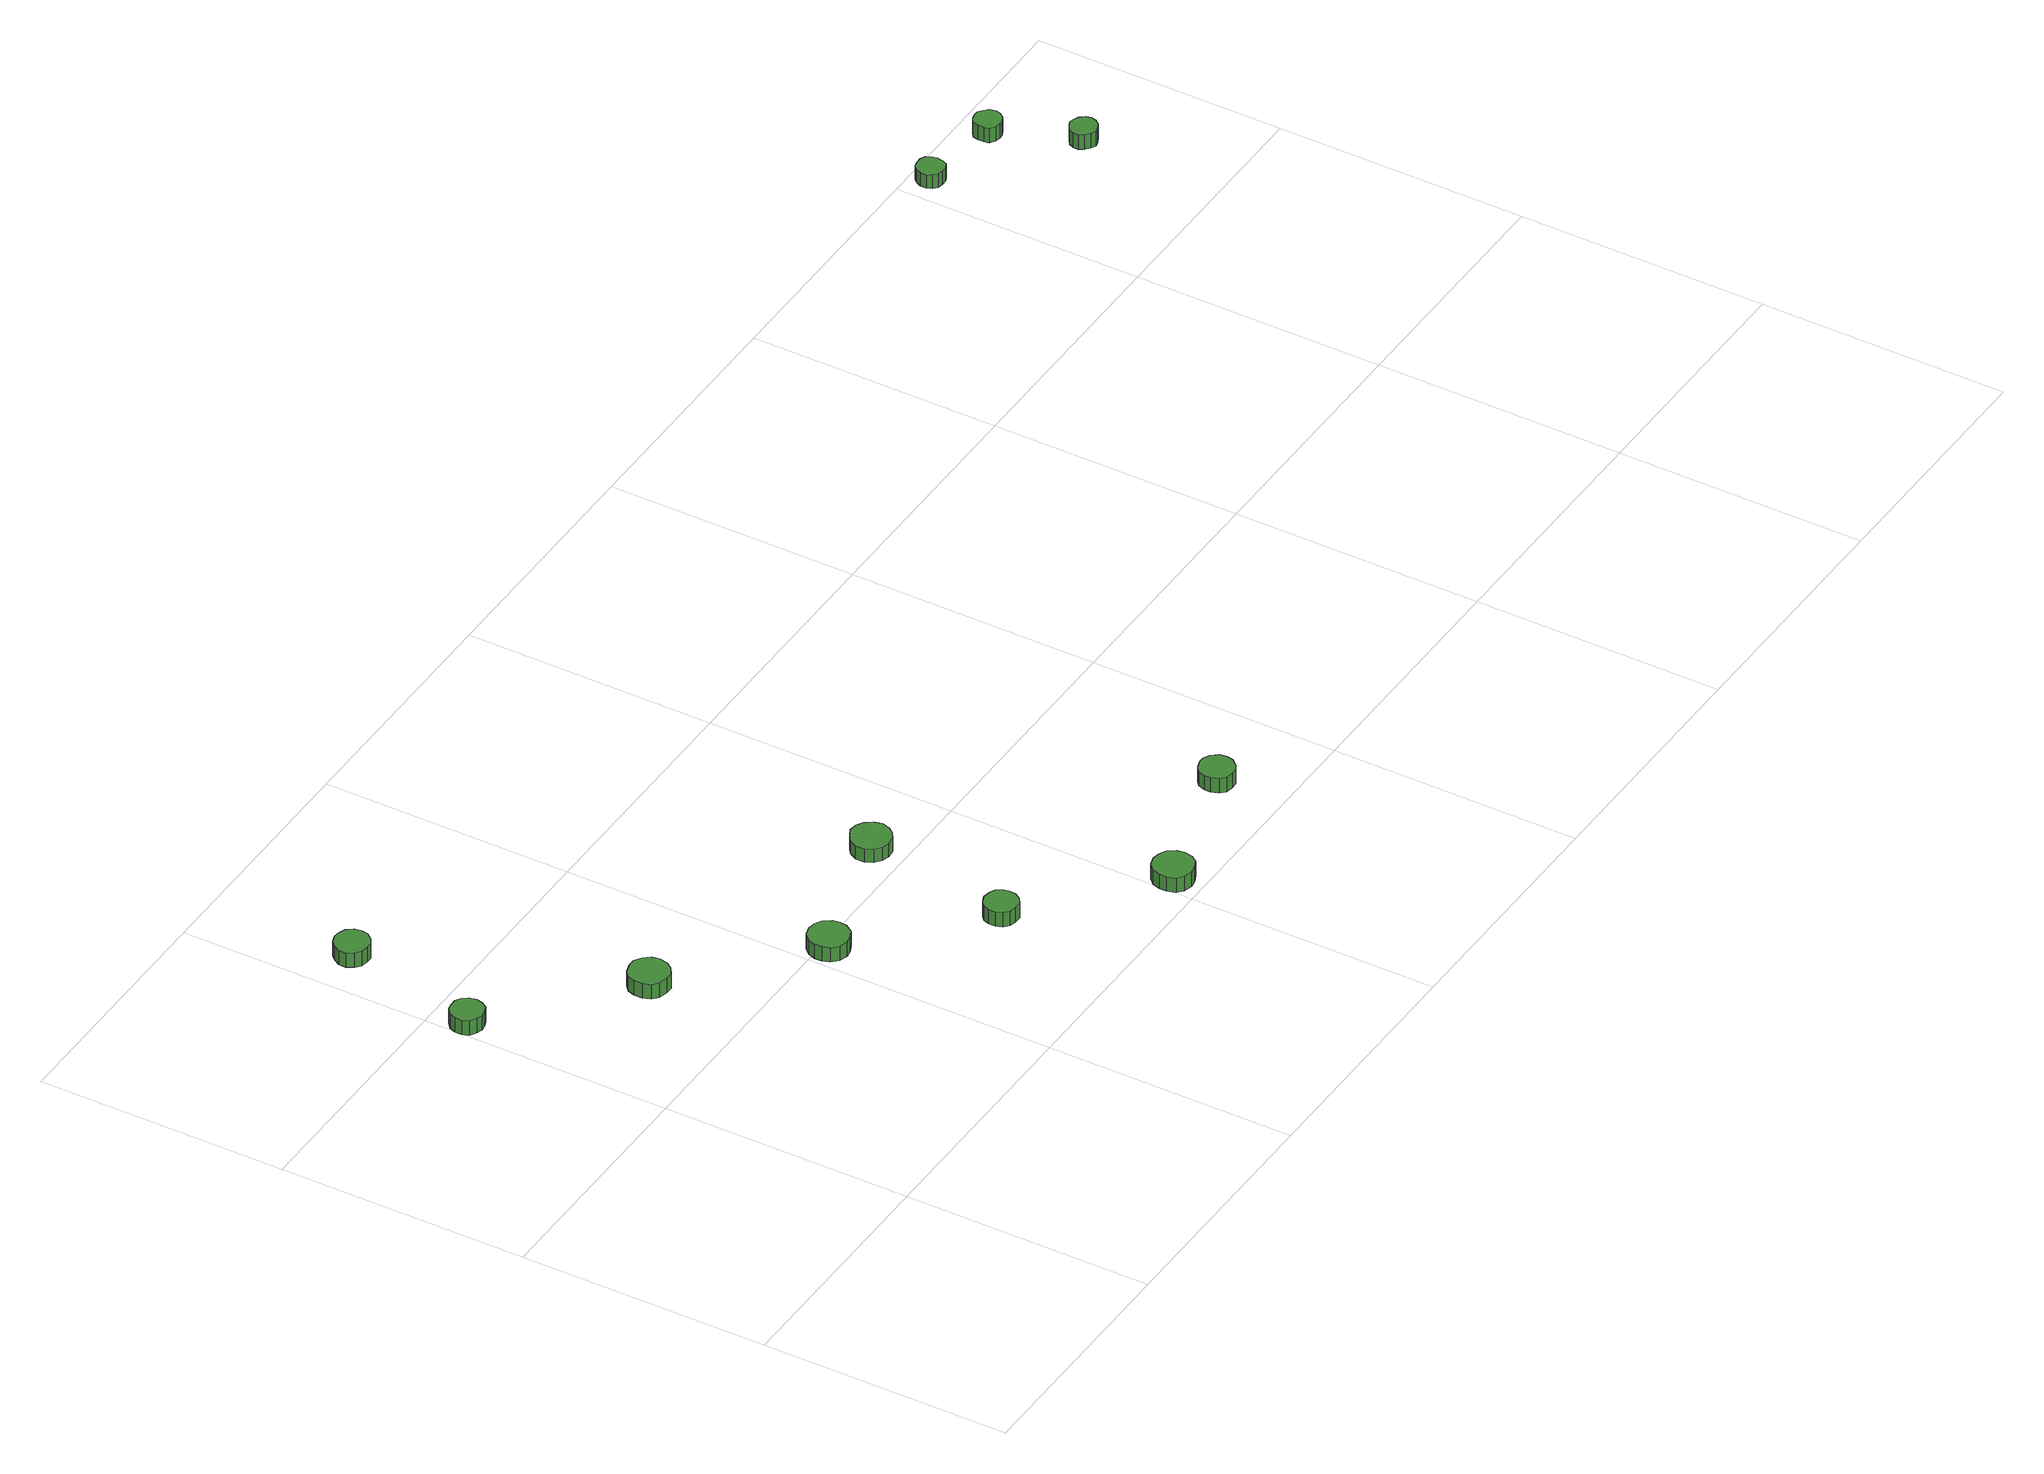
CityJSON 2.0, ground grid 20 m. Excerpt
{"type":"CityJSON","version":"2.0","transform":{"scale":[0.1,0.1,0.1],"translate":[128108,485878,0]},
"CityObjects":{
"tree1":{"type":"SolitaryVegetationObject","attributes":{"function":"something"},"geometry":[{"type":"MultiSurface","lod":"1","boundaries":[[[0,1,2,3,4,5,6,7,8,9,10,11,12,13,14]],[[15,16,17,18,19,20,21,22,23,24,25,26,27,28,29]],[[0,29,28,1]],[[1,28,27,2]],[[2,27,26,3]],[[3,26,25,4]],[[4,25,24,5]],[[5,24,23,6]],[[6,23,22,7]],[[7,22,21,8]],[[8,21,20,9]],[[9,20,19,10]],[[10,19,18,11]],[[11,18,17,12]],[[12,17,16,13]],[[13,16,15,14]],[[14,15,29,0]]]}]},
"tree2":{"type":"SolitaryVegetationObject","attributes":{"function":"something"},"geometry":[{"type":"MultiSurface","lod":"1","boundaries":[[[30,31,32,33,34,35,36,37,38,39,40,41,42,43,44]],[[45,46,47,48,49,50,51,52,53,54,55,56,57,58,59]],[[30,59,58,31]],[[31,58,57,32]],[[32,57,56,33]],[[33,56,55,34]],[[34,55,54,35]],[[35,54,53,36]],[[36,53,52,37]],[[37,52,51,38]],[[38,51,50,39]],[[39,50,49,40]],[[40,49,48,41]],[[41,48,47,42]],[[42,47,46,43]],[[43,46,45,44]],[[44,45,59,30]]]}]},
"tree3":{"type":"SolitaryVegetationObject","attributes":{"function":"something"},"geometry":[{"type":"MultiSurface","lod":"1","boundaries":[[[60,61,62,63,64,65,66,67,68,69,70,71,72,73,74]],[[75,76,77,78,79,80,81,82,83,84,85,86,87,88,89]],[[60,89,88,61]],[[61,88,87,62]],[[62,87,86,63]],[[63,86,85,64]],[[64,85,84,65]],[[65,84,83,66]],[[66,83,82,67]],[[67,82,81,68]],[[68,81,80,69]],[[69,80,79,70]],[[70,79,78,71]],[[71,78,77,72]],[[72,77,76,73]],[[73,76,75,74]],[[74,75,89,60]]]}]},
"tree4":{"type":"SolitaryVegetationObject","attributes":{"function":"something"},"geometry":[{"type":"MultiSurface","lod":"1","boundaries":[[[90,91,92,93,94,95,96,97,98,99,100,101,102,103,104]],[[105,106,107,108,109,110,111,112,113,114,115,116,117,118,119]],[[90,119,118,91]],[[91,118,117,92]],[[92,117,116,93]],[[93,116,115,94]],[[94,115,114,95]],[[95,114,113,96]],[[96,113,112,97]],[[97,112,111,98]],[[98,111,110,99]],[[99,110,109,100]],[[100,109,108,101]],[[101,108,107,102]],[[102,107,106,103]],[[103,106,105,104]],[[104,105,119,90]]]}]},
"tree5":{"type":"SolitaryVegetationObject","attributes":{"function":"something"},"geometry":[{"type":"MultiSurface","lod":"1","boundaries":[[[120,121,122,123,124,125,126,127,128,129,130,131,132,133,134]],[[135,136,137,138,139,140,141,142,143,144,145,146,147,148,149]],[[120,149,148,121]],[[121,148,147,122]],[[122,147,146,123]],[[123,146,145,124]],[[124,145,144,125]],[[125,144,143,126]],[[126,143,142,127]],[[127,142,141,128]],[[128,141,140,129]],[[129,140,139,130]],[[130,139,138,131]],[[131,138,137,132]],[[132,137,136,133]],[[133,136,135,134]],[[134,135,149,120]]]}]},
"tree6":{"type":"SolitaryVegetationObject","attributes":{"function":"something"},"geometry":[{"type":"MultiSurface","lod":"1","boundaries":[[[150,151,152,153,154,155,156,157,158,159,160,161,162,163,164]],[[165,166,167,168,169,170,171,172,173,174,175,176,177,178,179]],[[150,179,178,151]],[[151,178,177,152]],[[152,177,176,153]],[[153,176,175,154]],[[154,175,174,155]],[[155,174,173,156]],[[156,173,172,157]],[[157,172,171,158]],[[158,171,170,159]],[[159,170,169,160]],[[160,169,168,161]],[[161,168,167,162]],[[162,167,166,163]],[[163,166,165,164]],[[164,165,179,150]]]}]},
"tree7":{"type":"SolitaryVegetationObject","attributes":{"function":"something"},"geometry":[{"type":"MultiSurface","lod":"1","boundaries":[[[180,181,182,183,184,185,186,187,188,189,190,191,192,193,194]],[[195,196,197,198,199,200,201,202,203,204,205,206,207,208,209]],[[180,209,208,181]],[[181,208,207,182]],[[182,207,206,183]],[[183,206,205,184]],[[184,205,204,185]],[[185,204,203,186]],[[186,203,202,187]],[[187,202,201,188]],[[188,201,200,189]],[[189,200,199,190]],[[190,199,198,191]],[[191,198,197,192]],[[192,197,196,193]],[[193,196,195,194]],[[194,195,209,180]]]}]},
"tree8":{"type":"SolitaryVegetationObject","attributes":{"function":"something"},"geometry":[{"type":"MultiSurface","lod":"1","boundaries":[[[210,211,212,213,214,215,216,217,218,219,220,221,222,223,224]],[[225,226,227,228,229,230,231,232,233,234,235,236,237,238,239]],[[210,239,238,211]],[[211,238,237,212]],[[212,237,236,213]],[[213,236,235,214]],[[214,235,234,215]],[[215,234,233,216]],[[216,233,232,217]],[[217,232,231,218]],[[218,231,230,219]],[[219,230,229,220]],[[220,229,228,221]],[[221,228,227,222]],[[222,227,226,223]],[[223,226,225,224]],[[224,225,239,210]]]}]},
"tree9":{"type":"SolitaryVegetationObject","attributes":{"function":"something"},"geometry":[{"type":"MultiSurface","lod":"1","boundaries":[[[240,241,242,243,244,245,246,247,248,249,250,251,252,253,254]],[[255,256,257,258,259,260,261,262,263,264,265,266,267,268,269]],[[240,269,268,241]],[[241,268,267,242]],[[242,267,266,243]],[[243,266,265,244]],[[244,265,264,245]],[[245,264,263,246]],[[246,263,262,247]],[[247,262,261,248]],[[248,261,260,249]],[[249,260,259,250]],[[250,259,258,251]],[[251,258,257,252]],[[252,257,256,253]],[[253,256,255,254]],[[254,255,269,240]]]}]},
"tree10":{"type":"SolitaryVegetationObject","attributes":{"function":"something"},"geometry":[{"type":"MultiSurface","lod":"1","boundaries":[[[270,271,272,273,274,275,276,277,278,279,280,281,282,283,284]],[[285,286,287,288,289,290,291,292,293,294,295,296,297,298,299]],[[270,299,298,271]],[[271,298,297,272]],[[272,297,296,273]],[[273,296,295,274]],[[274,295,294,275]],[[275,294,293,276]],[[276,293,292,277]],[[277,292,291,278]],[[278,291,290,279]],[[279,290,289,280]],[[280,289,288,281]],[[281,288,287,282]],[[282,287,286,283]],[[283,286,285,284]],[[284,285,299,270]]]}]},
"tree11":{"type":"SolitaryVegetationObject","attributes":{"function":"something"},"geometry":[{"type":"MultiSurface","lod":"1","boundaries":[[[300,301,302,303,304,305,306,307,308,309,310,311,312,313,314]],[[315,316,317,318,319,320,321,322,323,324,325,326,327,328,329]],[[300,329,328,301]],[[301,328,327,302]],[[302,327,326,303]],[[303,326,325,304]],[[304,325,324,305]],[[305,324,323,306]],[[306,323,322,307]],[[307,322,321,308]],[[308,321,320,309]],[[309,320,319,310]],[[310,319,318,311]],[[311,318,317,312]],[[312,317,316,313]],[[313,316,315,314]],[[314,315,329,300]]]}]}
},
"vertices":[
[26,372,17],[25,378,17],[22,382,17],[17,385,17],[12,385,17],[7,384,17],[2,380,17],[0,375,17],[0,369,17],[2,364,17],[7,361,17],[12,359,17],[17,360,17],[22,362,17],[25,367,17],[25,367,4],[22,362,4],[17,360,4],[12,359,4],[7,361,4],[2,364,4],[0,369,4],[0,375,4],[2,380,4],[7,384,4],[12,385,4],[17,385,4],[22,382,4],[25,378,4],[26,372,4],
[53,483,17],[52,489,17],[48,494,17],[43,496,17],[38,497,17],[32,495,17],[28,491,17],[25,486,17],[25,480,17],[28,475,17],[32,471,17],[38,470,17],[43,470,17],[48,473,17],[52,478,17],[52,478,4],[48,473,4],[43,470,4],[38,470,4],[32,471,4],[28,475,4],[25,480,4],[25,486,4],[28,491,4],[32,495,4],[38,497,4],[43,496,4],[48,494,4],[52,489,4],[53,483,4],
[132,283,18],[131,289,18],[127,294,18],[121,298,18],[115,298,18],[108,296,18],[103,292,18],[101,286,18],[101,279,18],[103,273,18],[108,269,18],[115,267,18],[121,267,18],[127,271,18],[131,276,18],[131,276,5],[127,271,5],[121,267,5],[115,267,5],[108,269,5],[103,273,5],[101,279,5],[101,286,5],[103,292,5],[108,296,5],[115,298,5],[121,298,5],[127,294,5],[131,289,5],[132,283,5],
[233,193,19],[232,199,19],[228,205,19],[222,208,19],[216,209,19],[209,207,19],[204,202,19],[202,196,19],[202,190,19],[204,184,19],[209,179,19],[216,177,19],[222,178,19],[228,181,19],[232,187,19],[232,187,6],[228,181,6],[222,178,6],[216,177,6],[209,179,6],[204,184,6],[202,190,6],[202,196,6],[204,202,6],[209,207,6],[216,209,6],[222,208,6],[228,205,6],[232,199,6],[233,193,6],
[328,108,17],[327,113,17],[324,118,17],[319,120,17],[313,121,17],[308,119,17],[304,116,17],[302,111,17],[302,105,17],[304,100,17],[308,96,17],[313,95,17],[319,95,17],[324,98,17],[327,103,17],[327,103,4],[324,98,4],[319,95,4],[313,95,4],[308,96,4],[304,100,4],[302,105,4],[302,111,4],[304,116,4],[308,119,4],[313,121,4],[319,120,4],[324,118,4],[327,113,4],[328,108,4],
[348,226,18],[346,232,18],[342,238,18],[337,241,18],[330,242,18],[324,239,18],[319,235,18],[316,229,18],[316,222,18],[319,216,18],[324,212,18],[330,210,18],[337,211,18],[342,214,18],[346,219,18],[346,219,6],[342,214,6],[337,211,6],[330,210,6],[324,212,6],[319,216,6],[316,222,6],[316,229,6],[319,235,6],[324,239,6],[330,242,6],[337,241,6],[342,238,6],[346,232,6],[348,226,6],
[429,23,18],[428,29,18],[424,35,18],[418,38,18],[412,39,18],[405,37,18],[400,32,18],[398,26,18],[398,20,18],[400,13,18],[405,9,18],[412,7,18],[418,8,18],[424,11,18],[428,16,18],[428,16,5],[424,11,5],[418,8,5],[412,7,5],[405,9,5],[400,13,5],[398,20,5],[398,26,5],[400,32,5],[405,37,5],[412,39,5],[418,38,5],[424,35,5],[428,29,5],[429,23,5],
[541,54,17],[540,60,17],[536,65,17],[531,68,17],[526,68,17],[520,66,17],[516,63,17],[514,57,17],[514,52,17],[516,46,17],[520,42,17],[526,41,17],[531,41,17],[536,44,17],[540,49,17],[540,49,4],[536,44,4],[531,41,4],[526,41,4],[520,42,4],[516,46,4],[514,52,4],[514,57,4],[516,63,4],[520,66,4],[526,68,4],[531,68,4],[536,65,4],[540,60,4],[541,54,4],
[1029,583,20],[1028,587,20],[1026,591,20],[1022,593,20],[1017,593,20],[1013,592,20],[1010,589,20],[1008,585,20],[1008,580,20],[1010,576,20],[1013,573,20],[1017,572,20],[1022,572,20],[1026,574,20],[1028,578,20],[1028,578,8],[1026,574,8],[1022,572,8],[1017,572,8],[1013,573,8],[1010,576,8],[1008,580,8],[1008,585,8],[1010,589,8],[1013,592,8],[1017,593,8],[1022,593,8],[1026,591,8],[1028,587,8],[1029,583,8],
[1096,574,21],[1095,579,21],[1092,582,21],[1088,585,21],[1084,585,21],[1080,584,21],[1076,581,21],[1075,577,21],[1075,572,21],[1076,568,21],[1080,565,21],[1084,564,21],[1088,564,21],[1092,566,21],[1095,570,21],[1095,570,8],[1092,566,8],[1088,564,8],[1084,564,8],[1080,565,8],[1076,568,8],[1075,572,8],[1075,577,8],[1076,581,8],[1080,584,8],[1084,585,8],[1088,585,8],[1092,582,8],[1095,579,8],[1096,574,8],
[1125,512,20],[1124,516,20],[1121,520,20],[1117,522,20],[1113,523,20],[1109,521,20],[1105,518,20],[1103,514,20],[1103,510,20],[1105,506,20],[1109,503,20],[1113,501,20],[1117,502,20],[1121,504,20],[1124,508,20],[1124,508,7],[1121,504,7],[1117,502,7],[1113,501,7],[1109,503,7],[1105,506,7],[1103,510,7],[1103,514,7],[1105,518,7],[1109,521,7],[1113,523,7],[1117,522,7],[1121,520,7],[1124,516,7],[1125,512,7]
]}
